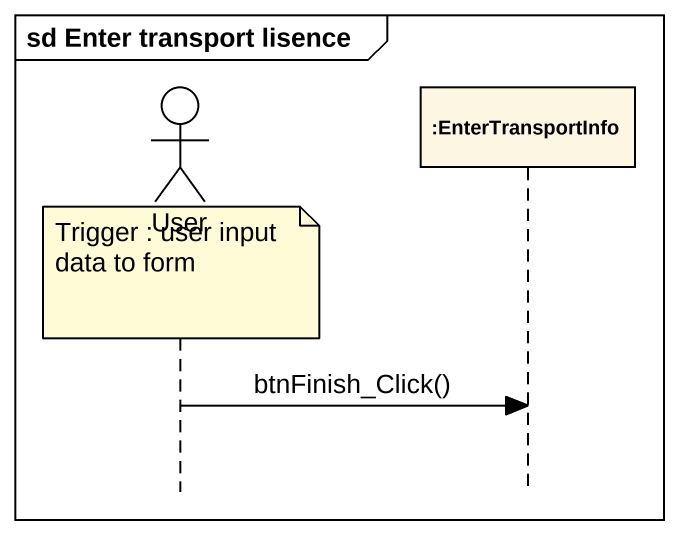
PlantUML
@startuml
mainframe sd Enter transport lisence
hide footbox
actor User
participant ":EnterTransportInfo" as EnterTransportInfo

note over User : Trigger : user input data to form
User -> EnterTransportInfo : btnFinish_Click()
@enduml
